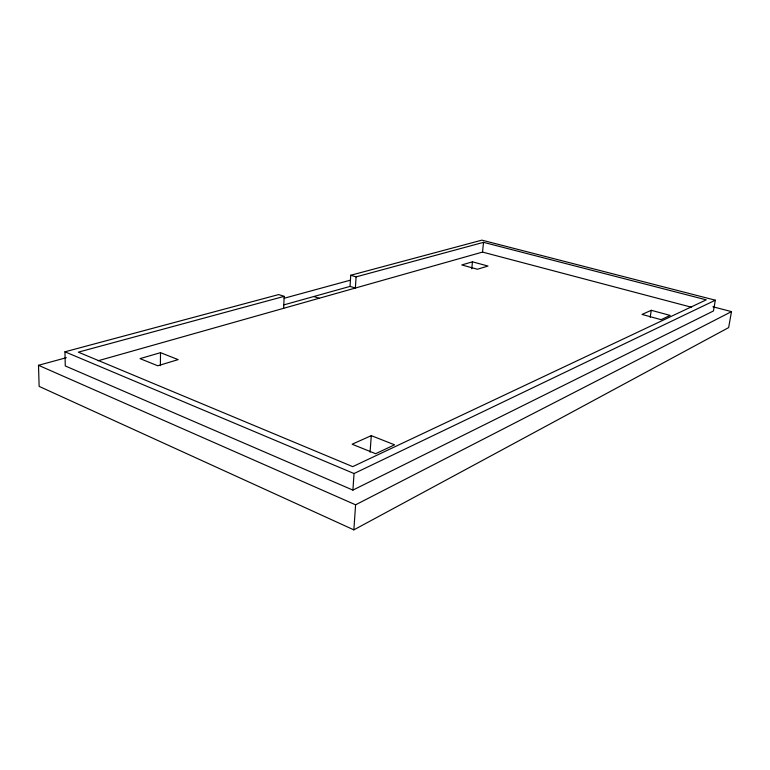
<?xml version="1.0" encoding="UTF-8"?>
<svg xmlns="http://www.w3.org/2000/svg" width="770" height="770" viewBox="0 0 770 770"><rect width="100%" height="100%" fill="white"/><g stroke="black" fill="none" stroke-linecap="round" stroke-linejoin="round"><path stroke-width="1.16" d="M160.391 365.663L160.487 352.67L140.024 358.628L157.754 365.779L178.149 359.619L160.487 352.67M283.639 308.308L284.168 296.363L278.663 294.573L64.959 351.803L65.267 365.952L352.901 490.105L713.453 310.964L715.33 300.194L481.885 240.144L350.745 275.265L350.032 286.401L283.909 304.872M284.168 296.363L78.328 352.159L352.718 466.639L706.244 299.848L483.522 242.338L356.096 276.873L355.365 288.028L350.032 286.401M352.901 490.105L354.036 473.54L715.33 300.194M353.853 529.856L355.605 504.812L731.5 311.619L728.632 327.606L353.853 529.856L39.135 386.386L38.5 365.298L66.316 357.704M370.072 452.173L371.294 435.647L394.577 444.81L375.635 453.703L352.131 444.223L371.294 435.647M471.769 268.749L472.462 261.839L487.997 266.045L477.41 269.24L461.769 264.947L472.462 261.839M98.165 360.745L482.521 252.079L483.522 242.338M650.188 317.269L651.266 310.3L670.169 315.421L661.122 319.675L642.036 314.43L651.266 310.3M284.188 298.24L350.244 280.213M712.876 306.758L731.5 311.619M482.521 252.079L691.614 307.269M350.745 275.265L356.096 276.873M313.794 296.517L319.213 298.25M64.959 351.803L354.036 473.54M38.5 365.298L355.605 504.812"/></g></svg>
